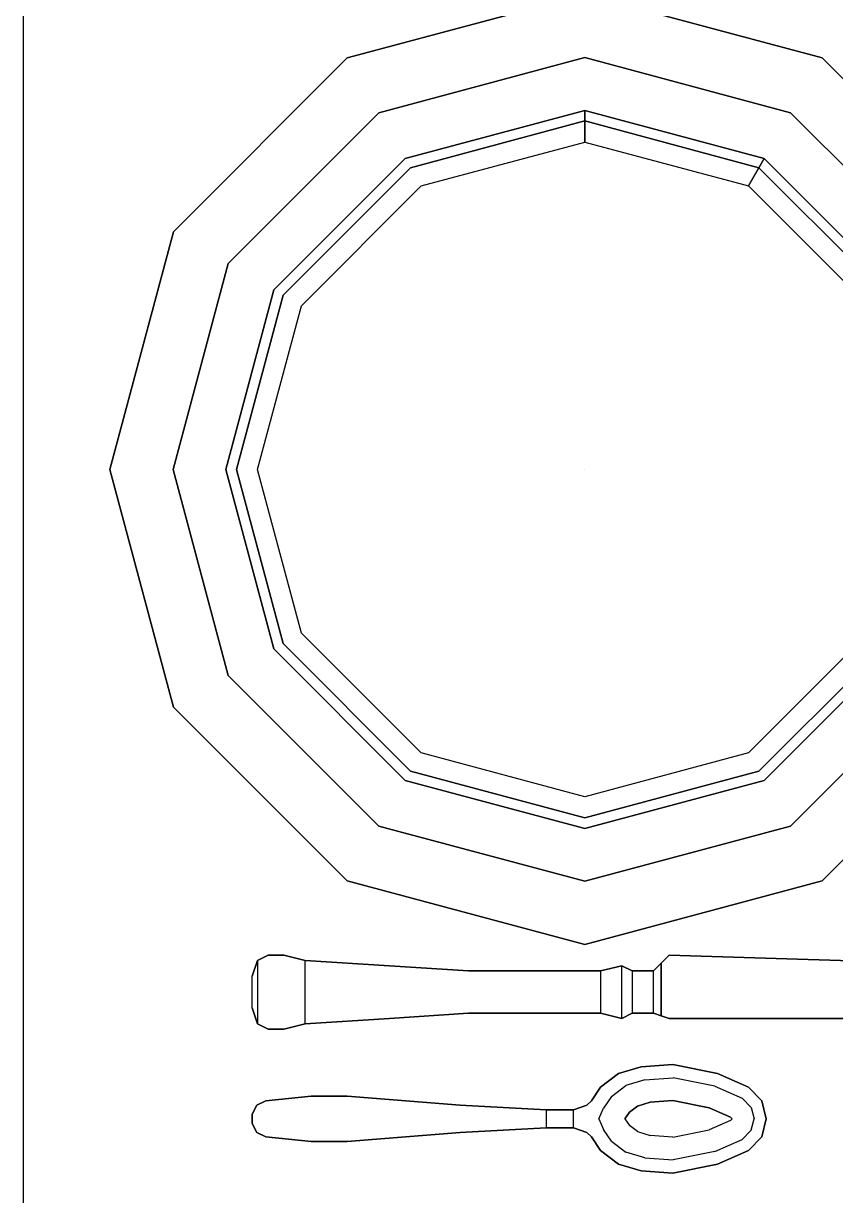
# Model space of a CAD drawing. Header units: inches. Extents: x 38074 to 101214, y 18833 to 57379.
# Drawn here: x 97730.5 to 97967.3, y 36297.4 to 36639.1 of the extents above; entities that cross this region are included whole.
import ezdxf

# ---------------------------------------------------------------- set-up
doc = ezdxf.new("R2010")
doc.units = ezdxf.units.IN

# ---------------------------------------------------------------- blocks, each defined once
blk = doc.blocks.new('A$C403C54AD')
blk.add_line((0.56427, 0.79569, -0.0006), (0.56427, 1.26108, -0.0006))
at = {"linetype": 'ByBlock'}
for points, invisible_edges in [([(0.72796, 1.16691, -0.0197), (0.72796, 1.14844, -0.0197), (0.66793, 1.13235, -0.0197), (0.6587, 1.14835, -0.0197)], 5), ([(0.72796, 1.13305, -0.03355), (0.72796, 1.16691, -0.02431), (0.6587, 1.14835, -0.02431), (0.67563, 1.11902, -0.03355)], 5), ([(0.79723, 1.14835, -0.0197), (0.78799, 1.13235, -0.0197), (0.72796, 1.14844, -0.0197), (0.72796, 1.16691, -0.0197)], 5), ([(0.7803, 1.11902, -0.03355), (0.79723, 1.14835, -0.02431), (0.72796, 1.16691, -0.02431), (0.72796, 1.13305, -0.03355)], 5), ([(0.6587, 1.14835, -0.0197), (0.66793, 1.13235, -0.0197), (0.62399, 1.08841, -0.0197), (0.60799, 1.09765, -0.0197)], 5), ([(0.67563, 1.11902, -0.03355), (0.6587, 1.14835, -0.02431), (0.60799, 1.09765, -0.02431), (0.63732, 1.08071, -0.03355)], 5), ([(0.72796, 1.14844, -0.0197), (0.72796, 1.12997, -0.02585), (0.67717, 1.11636, -0.02585), (0.66793, 1.13235, -0.0197)], 5), ([(0.78799, 1.13235, -0.0197), (0.77876, 1.11636, -0.02585), (0.72796, 1.12997, -0.02585), (0.72796, 1.14844, -0.0197)], 5), ([(0.81861, 1.08071, -0.03355), (0.84793, 1.09765, -0.02431), (0.79723, 1.14835, -0.02431), (0.7803, 1.11902, -0.03355)], 5), ([(0.84793, 1.09765, -0.0197), (0.83194, 1.08841, -0.0197), (0.78799, 1.13235, -0.0197), (0.79723, 1.14835, -0.0197)], 5), ([(0.66793, 1.13235, -0.0197), (0.67717, 1.11636, -0.02585), (0.63999, 1.07918, -0.02585), (0.62399, 1.08841, -0.0197)], 5), ([(0.72796, 1.12381, -0.04278), (0.72796, 1.13305, -0.03355), (0.67563, 1.11902, -0.03355), (0.68025, 1.11103, -0.04278)], 4), ([(0.83194, 1.08841, -0.0197), (0.81594, 1.07918, -0.02585), (0.77876, 1.11636, -0.02585), (0.78799, 1.13235, -0.0197)], 5), ([(0.72796, 1.12997, -0.02585), (0.72796, 1.02838, -0.02585), (0.72796, 1.02838, -0.02585), (0.67717, 1.11636, -0.02585)], 5), ([(0.77876, 1.11636, -0.02585), (0.72796, 1.02838, -0.02585), (0.72796, 1.02838, -0.02585), (0.72796, 1.12997, -0.02585)], 5), ([(0.68025, 1.11103, -0.04278), (0.67563, 1.11902, -0.03355), (0.63732, 1.08071, -0.03355), (0.64532, 1.0761, -0.04278)], 5), ([(0.81061, 1.0761, -0.04278), (0.81861, 1.08071, -0.03355), (0.7803, 1.11902, -0.03355), (0.77568, 1.11103, -0.04278)], 1), ([(0.67717, 1.11636, -0.02585), (0.72796, 1.02838, -0.02585), (0.72796, 1.02838, -0.02585), (0.63999, 1.07918, -0.02585)], 5), ([(0.81594, 1.07918, -0.02585), (0.72796, 1.02838, -0.02585), (0.72796, 1.02838, -0.02585), (0.77876, 1.11636, -0.02585)], 5), ([(0.60799, 1.09765, -0.0197), (0.62399, 1.08841, -0.0197), (0.60791, 1.02838, -0.0197), (0.58944, 1.02838, -0.0197)], 5), ([(0.63732, 1.08071, -0.03355), (0.60799, 1.09765, -0.02431), (0.58944, 1.02838, -0.02431), (0.6233, 1.02838, -0.03355)], 5), ([(0.62399, 1.08841, -0.0197), (0.63999, 1.07918, -0.02585), (0.62638, 1.02838, -0.02585), (0.60791, 1.02838, -0.0197)], 5), ([(0.64532, 1.0761, -0.04278), (0.63732, 1.08071, -0.03355), (0.6233, 1.02838, -0.03355), (0.63253, 1.02838, -0.04278)], 5), ([(0.63999, 1.07918, -0.02585), (0.72796, 1.02838, -0.02585), (0.72796, 1.02838, -0.02585), (0.62638, 1.02838, -0.02585)], 5), ([(0.82955, 1.02838, -0.02585), (0.72796, 1.02838, -0.02585), (0.72796, 1.02838, -0.02585), (0.81594, 1.07918, -0.02585)], 5), ([(0.58944, 1.02838, -0.0197), (0.60791, 1.02838, -0.0197), (0.62399, 0.96835, -0.0197), (0.60799, 0.95912, -0.0197)], 5), ([(0.6233, 1.02838, -0.03355), (0.58944, 1.02838, -0.02431), (0.60799, 0.95912, -0.02431), (0.63732, 0.97605, -0.03355)], 5), ([(0.60791, 1.02838, -0.0197), (0.62638, 1.02838, -0.02585), (0.63999, 0.97759, -0.02585), (0.62399, 0.96835, -0.0197)], 5), ([(0.63253, 1.02838, -0.04278), (0.6233, 1.02838, -0.03355), (0.63732, 0.97605, -0.03355), (0.64532, 0.98067, -0.04278)], 5), ([(0.62638, 1.02838, -0.02585), (0.72796, 1.02838, -0.02585), (0.72796, 1.02838, -0.02585), (0.63999, 0.97759, -0.02585)], 5), ([(0.63999, 0.97759, -0.02585), (0.72796, 1.02838, -0.02585), (0.72796, 1.02838, -0.02585), (0.67717, 0.94041, -0.02585)], 5), ([(0.67717, 0.94041, -0.02585), (0.72796, 1.02838, -0.02585), (0.72796, 1.02838, -0.02585), (0.72796, 0.9268, -0.02585)], 5), ([(0.81594, 0.97759, -0.02585), (0.72796, 1.02838, -0.02585), (0.72796, 1.02838, -0.02585), (0.82955, 1.02838, -0.02585)], 5), ([(0.77876, 0.94041, -0.02585), (0.72796, 1.02838, -0.02585), (0.72796, 1.02838, -0.02585), (0.81594, 0.97759, -0.02585)], 5), ([(0.72796, 0.9268, -0.02585), (0.72796, 1.02838, -0.02585), (0.72796, 1.02838, -0.02585), (0.77876, 0.94041, -0.02585)], 5), ([(0.62399, 0.96835, -0.0197), (0.63999, 0.97759, -0.02585), (0.67717, 0.94041, -0.02585), (0.66793, 0.92441, -0.0197)], 5), ([(0.64532, 0.98067, -0.04278), (0.63732, 0.97605, -0.03355), (0.67563, 0.93774, -0.03355), (0.68025, 0.94574, -0.04278)], 5), ([(0.77568, 0.94574, -0.04278), (0.7803, 0.93774, -0.03355), (0.81861, 0.97605, -0.03355), (0.81061, 0.98067, -0.04278)], 5), ([(0.78799, 0.92441, -0.0197), (0.77876, 0.94041, -0.02585), (0.81594, 0.97759, -0.02585), (0.83194, 0.96835, -0.0197)], 5), ([(0.63732, 0.97605, -0.03355), (0.60799, 0.95912, -0.02431), (0.6587, 0.90841, -0.02431), (0.67563, 0.93774, -0.03355)], 5), ([(0.7803, 0.93774, -0.03355), (0.79723, 0.90841, -0.02431), (0.84793, 0.95912, -0.02431), (0.81861, 0.97605, -0.03355)], 5), ([(0.60799, 0.95912, -0.0197), (0.62399, 0.96835, -0.0197), (0.66793, 0.92441, -0.0197), (0.6587, 0.90841, -0.0197)], 5), ([(0.79723, 0.90841, -0.0197), (0.78799, 0.92441, -0.0197), (0.83194, 0.96835, -0.0197), (0.84793, 0.95912, -0.0197)], 5), ([(0.68025, 0.94574, -0.04278), (0.67563, 0.93774, -0.03355), (0.72796, 0.92372, -0.03355), (0.72796, 0.93295, -0.04278)], 5), ([(0.72796, 0.93295, -0.04278), (0.72796, 0.92372, -0.03355), (0.7803, 0.93774, -0.03355), (0.77568, 0.94574, -0.04278)], 5), ([(0.66793, 0.92441, -0.0197), (0.67717, 0.94041, -0.02585), (0.72796, 0.9268, -0.02585), (0.72796, 0.90833, -0.0197)], 5), ([(0.72796, 0.90833, -0.0197), (0.72796, 0.9268, -0.02585), (0.77876, 0.94041, -0.02585), (0.78799, 0.92441, -0.0197)], 5), ([(0.67563, 0.93774, -0.03355), (0.6587, 0.90841, -0.02431), (0.72796, 0.88985, -0.02431), (0.72796, 0.92372, -0.03355)], 5), ([(0.72796, 0.92372, -0.03355), (0.72796, 0.88985, -0.02431), (0.79723, 0.90841, -0.02431), (0.7803, 0.93774, -0.03355)], 5), ([(0.6587, 0.90841, -0.0197), (0.66793, 0.92441, -0.0197), (0.72796, 0.90833, -0.0197), (0.72796, 0.88985, -0.0197)], 5), ([(0.72796, 0.88985, -0.0197), (0.72796, 0.90833, -0.0197), (0.78799, 0.92441, -0.0197), (0.79723, 0.90841, -0.0197)], 5)]:
    blk.add_3dface(points, dxfattribs=dict(at, invisible_edges=invisible_edges))
for points in [[(0.72796, 1.16691, -0.02431), (0.72796, 1.16691, -0.0197), (0.6587, 1.14835, -0.0197), (0.6587, 1.14835, -0.02431)], [(0.79723, 1.14835, -0.02431), (0.79723, 1.14835, -0.0197), (0.72796, 1.16691, -0.0197), (0.72796, 1.16691, -0.02431)], [(0.6587, 1.14835, -0.02431), (0.6587, 1.14835, -0.0197), (0.60799, 1.09765, -0.0197), (0.60799, 1.09765, -0.02431)], [(0.84793, 1.09765, -0.02431), (0.84793, 1.09765, -0.0197), (0.79723, 1.14835, -0.0197), (0.79723, 1.14835, -0.02431)], [(0.77568, 1.11103, -0.04278), (0.7803, 1.11902, -0.03355), (0.72796, 1.13305, -0.03355), (0.72796, 1.12381, -0.04278)], [(0.60799, 1.09765, -0.02431), (0.60799, 1.09765, -0.0197), (0.58944, 1.02838, -0.0197), (0.58944, 1.02838, -0.02431)], [(0.58944, 1.02838, -0.02431), (0.58944, 1.02838, -0.0197), (0.60799, 0.95912, -0.0197), (0.60799, 0.95912, -0.02431)], [(0.60799, 0.95912, -0.02431), (0.60799, 0.95912, -0.0197), (0.6587, 0.90841, -0.0197), (0.6587, 0.90841, -0.02431)], [(0.79723, 0.90841, -0.02431), (0.79723, 0.90841, -0.0197), (0.84793, 0.95912, -0.0197), (0.84793, 0.95912, -0.02431)], [(0.6587, 0.90841, -0.02431), (0.6587, 0.90841, -0.0197), (0.72796, 0.88985, -0.0197), (0.72796, 0.88985, -0.02431)], [(0.72796, 0.88985, -0.02431), (0.72796, 0.88985, -0.0197), (0.79723, 0.90841, -0.0197), (0.79723, 0.90841, -0.02431)]]:
    blk.add_3dface(points, dxfattribs=at)
for points in [[(0.63253, 0.88524, -0.03355), (0.63253, 0.86677, -0.03355), (0.63099, 0.87138, -0.03663), (0.63099, 0.88062, -0.03663)], [(0.63253, 0.88524, -0.03355), (0.63253, 0.88524, -0.03971), (0.63099, 0.88062, -0.03663)], [(0.63253, 0.88524, -0.03971), (0.63253, 0.86677, -0.03971), (0.63099, 0.87138, -0.03663), (0.63099, 0.88062, -0.03663)], [(0.63561, 0.88678, -0.04124), (0.63561, 0.88678, -0.03201), (0.63253, 0.88524, -0.03355), (0.63253, 0.88524, -0.03971)], [(0.64023, 0.88678, -0.03047), (0.64023, 0.88678, -0.04278), (0.63561, 0.88678, -0.04124), (0.63561, 0.88678, -0.03201)], [(0.64639, 0.88524, -0.04124), (0.64639, 0.88524, -0.03201), (0.64023, 0.88678, -0.03047), (0.64023, 0.88678, -0.04278)], [(0.67101, 0.8837, -0.03047), (0.67101, 0.8837, -0.04278), (0.64639, 0.88524, -0.04124), (0.64639, 0.88524, -0.03201)], [(0.6941, 0.88216, -0.04278), (0.6941, 0.88216, -0.03047), (0.67101, 0.8837, -0.03047), (0.67101, 0.8837, -0.04278)], [(0.73258, 0.88216, -0.03201), (0.73258, 0.88216, -0.04124), (0.6941, 0.88216, -0.04278), (0.6941, 0.88216, -0.03047)], [(0.73874, 0.86831, -0.03047), (0.73874, 0.8837, -0.03047), (0.73258, 0.88216, -0.03201), (0.73258, 0.86985, -0.03201)], [(0.73874, 0.86831, -0.04278), (0.73874, 0.8837, -0.04278), (0.73258, 0.88216, -0.04124), (0.73258, 0.86985, -0.04124)], [(0.73874, 0.8837, -0.04278), (0.73874, 0.8837, -0.03047), (0.73258, 0.88216, -0.03201), (0.73258, 0.88216, -0.04124)], [(0.74182, 0.88216, -0.03201), (0.74182, 0.86985, -0.03201), (0.73874, 0.86831, -0.03047), (0.73874, 0.8837, -0.03047)], [(0.74182, 0.88216, -0.04124), (0.74182, 0.86985, -0.04124), (0.73874, 0.86831, -0.04278), (0.73874, 0.8837, -0.04278)], [(0.74182, 0.88216, -0.03201), (0.74182, 0.88216, -0.04124), (0.73874, 0.8837, -0.04278), (0.73874, 0.8837, -0.03047)], [(0.74797, 0.86985, -0.03201), (0.74797, 0.88216, -0.03201), (0.74182, 0.88216, -0.03201), (0.74182, 0.86985, -0.03201)], [(0.74797, 0.86985, -0.04124), (0.74797, 0.88216, -0.04124), (0.74182, 0.88216, -0.04124), (0.74182, 0.86985, -0.04124)], [(0.75028, 0.88447, -0.03509), (0.75028, 0.86908, -0.03509), (0.74797, 0.86985, -0.03201), (0.74797, 0.88216, -0.03201)], [(0.75028, 0.88447, -0.03817), (0.75028, 0.86908, -0.03817), (0.74797, 0.86985, -0.04124), (0.74797, 0.88216, -0.04124)], [(0.63099, 0.87138, -0.03663), (0.63099, 0.87138, -0.03663), (0.63253, 0.86677, -0.03355), (0.63253, 0.86677, -0.03971)], [(0.64639, 0.86677, -0.03201), (0.64639, 0.86677, -0.04124), (0.67101, 0.86831, -0.04278), (0.67101, 0.86831, -0.03047)], [(0.67101, 0.86831, -0.04278), (0.67101, 0.86831, -0.03047), (0.6941, 0.86985, -0.03047), (0.6941, 0.86985, -0.04278)], [(0.6941, 0.86985, -0.03047), (0.6941, 0.86985, -0.04278), (0.73258, 0.86985, -0.04124), (0.73258, 0.86985, -0.03201)], [(0.73258, 0.86985, -0.04124), (0.73258, 0.86985, -0.03201), (0.73874, 0.86831, -0.03047), (0.73874, 0.86831, -0.04278)], [(0.73874, 0.86831, -0.03047), (0.73874, 0.86831, -0.04278), (0.74182, 0.86985, -0.04124), (0.74182, 0.86985, -0.03201)], [(0.63253, 0.86677, -0.03355), (0.63253, 0.86677, -0.03971), (0.63561, 0.86523, -0.04124), (0.63561, 0.86523, -0.03201)], [(0.63561, 0.86523, -0.03201), (0.63561, 0.86523, -0.04124), (0.64023, 0.86523, -0.04278), (0.64023, 0.86523, -0.03047)], [(0.64023, 0.86523, -0.04278), (0.64023, 0.86523, -0.03047), (0.64639, 0.86677, -0.03201), (0.64639, 0.86677, -0.04124)], [(0.75364, 0.85489, -0.0364), (0.75364, 0.85489, -0.03508), (0.74443, 0.85423, -0.03595), (0.74443, 0.85423, -0.03727)], [(0.76668, 0.85225, -0.03304), (0.76668, 0.85225, -0.03436), (0.75364, 0.85489, -0.0364), (0.75364, 0.85489, -0.03508)], [(0.73783, 0.85225, -0.03635), (0.73783, 0.85225, -0.03767), (0.73257, 0.8483, -0.03815), (0.73257, 0.8483, -0.03683)], [(0.74443, 0.85423, -0.03727), (0.74443, 0.85423, -0.03595), (0.73783, 0.85225, -0.03635), (0.73783, 0.85225, -0.03767)], [(0.77574, 0.8483, -0.03252), (0.77574, 0.8483, -0.03121), (0.76668, 0.85225, -0.03304), (0.76668, 0.85225, -0.03436)], [(0.73257, 0.8483, -0.03815), (0.73257, 0.8483, -0.03683), (0.72996, 0.84434, -0.03721), (0.72996, 0.84434, -0.03936)], [(0.77958, 0.84434, -0.03012), (0.77958, 0.84434, -0.03144), (0.77574, 0.8483, -0.03252), (0.77574, 0.8483, -0.03121)], [(0.63495, 0.84434, -0.03878), (0.63495, 0.84434, -0.04275), (0.63231, 0.84302, -0.04254), (0.63231, 0.84302, -0.03857)], [(0.64814, 0.84566, -0.04278), (0.64814, 0.84566, -0.03881), (0.63495, 0.84434, -0.03878), (0.63495, 0.84434, -0.04275)], [(0.6587, 0.84566, -0.03853), (0.6587, 0.84566, -0.0425), (0.64814, 0.84566, -0.04278), (0.64814, 0.84566, -0.03881)], [(0.78089, 0.83906, -0.03125), (0.78089, 0.83906, -0.02993), (0.77958, 0.84434, -0.03012), (0.77958, 0.84434, -0.03144)], [(0.63231, 0.84302, -0.04254), (0.63231, 0.84302, -0.03857), (0.63099, 0.84038, -0.03871), (0.63099, 0.84038, -0.04225)], [(0.71675, 0.8417, -0.03621), (0.71675, 0.83642, -0.03621), (0.72466, 0.83642, -0.03684), (0.72466, 0.8417, -0.03684)], [(0.71675, 0.8417, -0.03399), (0.71675, 0.83642, -0.03399), (0.72466, 0.83642, -0.03462), (0.72466, 0.8417, -0.03462)], [(0.63099, 0.84038, -0.03871), (0.63099, 0.84038, -0.04225), (0.63099, 0.83774, -0.04225), (0.63099, 0.83774, -0.03871)], [(0.63099, 0.83774, -0.04225), (0.63099, 0.83774, -0.03871), (0.63231, 0.8351, -0.03857), (0.63231, 0.8351, -0.04254)], [(0.77958, 0.83378, -0.03012), (0.77958, 0.83378, -0.03144), (0.78089, 0.83906, -0.03125), (0.78089, 0.83906, -0.02993)], [(0.63231, 0.8351, -0.03857), (0.63231, 0.8351, -0.04254), (0.63495, 0.83378, -0.04275), (0.63495, 0.83378, -0.03878)], [(0.63495, 0.83378, -0.04275), (0.63495, 0.83378, -0.03878), (0.64814, 0.83247, -0.03881), (0.64814, 0.83247, -0.04278)], [(0.64814, 0.83247, -0.03881), (0.64814, 0.83247, -0.04278), (0.6587, 0.83247, -0.0425), (0.6587, 0.83247, -0.03853)], [(0.72996, 0.83378, -0.03936), (0.72996, 0.83378, -0.03721), (0.73257, 0.82983, -0.03683), (0.73257, 0.82983, -0.03815)], [(0.77574, 0.82983, -0.03252), (0.77574, 0.82983, -0.03121), (0.77958, 0.83378, -0.03012), (0.77958, 0.83378, -0.03144)], [(0.73257, 0.82983, -0.03683), (0.73257, 0.82983, -0.03815), (0.73783, 0.82587, -0.03767), (0.73783, 0.82587, -0.03635)], [(0.76668, 0.82587, -0.03304), (0.76668, 0.82587, -0.03436), (0.77574, 0.82983, -0.03252), (0.77574, 0.82983, -0.03121)], [(0.73783, 0.82587, -0.03767), (0.73783, 0.82587, -0.03635), (0.74443, 0.82389, -0.03595), (0.74443, 0.82389, -0.03727)], [(0.74443, 0.82389, -0.03595), (0.74443, 0.82389, -0.03727), (0.75364, 0.82323, -0.0364), (0.75364, 0.82323, -0.03508)], [(0.75364, 0.82323, -0.0364), (0.75364, 0.82323, -0.03508), (0.76668, 0.82587, -0.03304), (0.76668, 0.82587, -0.03436)]]:
    blk.add_3dface(points)
for points, invisible_edges in [([(0.63561, 0.86523, -0.03201), (0.63561, 0.88678, -0.03201), (0.63253, 0.88524, -0.03355), (0.63253, 0.86677, -0.03355)], 1), ([(0.63561, 0.86523, -0.04124), (0.63561, 0.88678, -0.04124), (0.63253, 0.88524, -0.03971), (0.63253, 0.86677, -0.03971)], 1), ([(0.64023, 0.88678, -0.03047), (0.64023, 0.86523, -0.03047), (0.63561, 0.86523, -0.03201), (0.63561, 0.88678, -0.03201)], 5), ([(0.64023, 0.88678, -0.04278), (0.64023, 0.86523, -0.04278), (0.63561, 0.86523, -0.04124), (0.63561, 0.88678, -0.04124)], 5), ([(0.64639, 0.86677, -0.03201), (0.64639, 0.88524, -0.03201), (0.64023, 0.88678, -0.03047), (0.64023, 0.86523, -0.03047)], 4), ([(0.64639, 0.86677, -0.04124), (0.64639, 0.88524, -0.04124), (0.64023, 0.88678, -0.04278), (0.64023, 0.86523, -0.04278)], 4), ([(0.67101, 0.8837, -0.03047), (0.67101, 0.86831, -0.03047), (0.64639, 0.86677, -0.03201), (0.64639, 0.88524, -0.03201)], 1), ([(0.67101, 0.8837, -0.04278), (0.67101, 0.86831, -0.04278), (0.64639, 0.86677, -0.04124), (0.64639, 0.88524, -0.04124)], 1), ([(0.75259, 0.88678, -0.03586), (0.75259, 0.86831, -0.03586), (0.75028, 0.86908, -0.03509), (0.75028, 0.88447, -0.03509)], 1), ([(0.75259, 0.88678, -0.0374), (0.75259, 0.86831, -0.0374), (0.75028, 0.86908, -0.03817), (0.75028, 0.88447, -0.03817)], 1), ([(0.75259, 0.88678, -0.0374), (0.75259, 0.88678, -0.03586), (0.75028, 0.88447, -0.03509), (0.75028, 0.88447, -0.03817)], 5), ([(0.81108, 0.86831, -0.03586), (0.84956, 0.8837, -0.03586), (0.75259, 0.88678, -0.03586), (0.75259, 0.86831, -0.03586)], 5), ([(0.81108, 0.86831, -0.0374), (0.84956, 0.8837, -0.0374), (0.75259, 0.88678, -0.0374), (0.75259, 0.86831, -0.0374)], 5), ([(0.84956, 0.8837, -0.0374), (0.84956, 0.8837, -0.03586), (0.75259, 0.88678, -0.03586), (0.75259, 0.88678, -0.0374)], 5), ([(0.6941, 0.86985, -0.03047), (0.6941, 0.88216, -0.03047), (0.67101, 0.8837, -0.03047), (0.67101, 0.86831, -0.03047)], 5), ([(0.6941, 0.86985, -0.04278), (0.6941, 0.88216, -0.04278), (0.67101, 0.8837, -0.04278), (0.67101, 0.86831, -0.04278)], 5), ([(0.73258, 0.88216, -0.03201), (0.73258, 0.86985, -0.03201), (0.6941, 0.86985, -0.03047), (0.6941, 0.88216, -0.03047)], 4), ([(0.73258, 0.88216, -0.04124), (0.73258, 0.86985, -0.04124), (0.6941, 0.86985, -0.04278), (0.6941, 0.88216, -0.04278)], 4), ([(0.74797, 0.88216, -0.04124), (0.74797, 0.88216, -0.03201), (0.74182, 0.88216, -0.03201), (0.74182, 0.88216, -0.04124)], 1), ([(0.75028, 0.88447, -0.03509), (0.75028, 0.88447, -0.03817), (0.74797, 0.88216, -0.04124), (0.74797, 0.88216, -0.03201)], 5), ([(0.74182, 0.86985, -0.04124), (0.74182, 0.86985, -0.03201), (0.74797, 0.86985, -0.03201), (0.74797, 0.86985, -0.04124)], 4), ([(0.74797, 0.86985, -0.03201), (0.74797, 0.86985, -0.04124), (0.75028, 0.86908, -0.03817), (0.75028, 0.86908, -0.03509)], 5), ([(0.75028, 0.86908, -0.03817), (0.75028, 0.86908, -0.03509), (0.75259, 0.86831, -0.03586), (0.75259, 0.86831, -0.0374)], 5), ([(0.75259, 0.86831, -0.03586), (0.75259, 0.86831, -0.0374), (0.81108, 0.86831, -0.0374), (0.81108, 0.86831, -0.03586)], 5), ([(0.74443, 0.85423, -0.03595), (0.7455, 0.85042, -0.03843), (0.75374, 0.85101, -0.03754), (0.75364, 0.85489, -0.03508)], 5), ([(0.74443, 0.85423, -0.03727), (0.7455, 0.85042, -0.03975), (0.75374, 0.85101, -0.03886), (0.75364, 0.85489, -0.0364)], 5), ([(0.75374, 0.85101, -0.03886), (0.75364, 0.85489, -0.0364), (0.76668, 0.85225, -0.03436), (0.76587, 0.84855, -0.03687)], 5), ([(0.75374, 0.85101, -0.03754), (0.75364, 0.85489, -0.03508), (0.76668, 0.85225, -0.03304), (0.76587, 0.84855, -0.03555)], 5), ([(0.73257, 0.8483, -0.03815), (0.73576, 0.84561, -0.04043), (0.73998, 0.84876, -0.04026), (0.73783, 0.85225, -0.03767)], 5), ([(0.73257, 0.8483, -0.03683), (0.73576, 0.84561, -0.03911), (0.73998, 0.84876, -0.03894), (0.73783, 0.85225, -0.03635)], 5), ([(0.73998, 0.84876, -0.03894), (0.73783, 0.85225, -0.03635), (0.74443, 0.85423, -0.03595), (0.7455, 0.85042, -0.03843)], 5), ([(0.73998, 0.84876, -0.04026), (0.73783, 0.85225, -0.03767), (0.74443, 0.85423, -0.03727), (0.7455, 0.85042, -0.03975)], 5), ([(0.75374, 0.85101, -0.03886), (0.75368, 0.84439, -0.0414), (0.74707, 0.84391, -0.04234), (0.7455, 0.85042, -0.03975)], 5), ([(0.75374, 0.85101, -0.03754), (0.75368, 0.84439, -0.04008), (0.74707, 0.84391, -0.04103), (0.7455, 0.85042, -0.03843)], 5), ([(0.76429, 0.84224, -0.03837), (0.76587, 0.84855, -0.03555), (0.75374, 0.85101, -0.03754), (0.75368, 0.84439, -0.04008)], 5), ([(0.76429, 0.84224, -0.03969), (0.76587, 0.84855, -0.03687), (0.75374, 0.85101, -0.03886), (0.75368, 0.84439, -0.0414)], 5), ([(0.76668, 0.85225, -0.03436), (0.76587, 0.84855, -0.03687), (0.7739, 0.84505, -0.03516), (0.77574, 0.8483, -0.03252)], 5), ([(0.76668, 0.85225, -0.03304), (0.76587, 0.84855, -0.03555), (0.7739, 0.84505, -0.03385), (0.77574, 0.8483, -0.03121)], 5), ([(0.73347, 0.8422, -0.03912), (0.72996, 0.84434, -0.03721), (0.73257, 0.8483, -0.03683), (0.73576, 0.84561, -0.03911)], 5), ([(0.73998, 0.84876, -0.04026), (0.74335, 0.84279, -0.04258), (0.74098, 0.84102, -0.04267), (0.73576, 0.84561, -0.04043)], 5), ([(0.73998, 0.84876, -0.03894), (0.74335, 0.84279, -0.04126), (0.74098, 0.84102, -0.04136), (0.73576, 0.84561, -0.03911)], 5), ([(0.74707, 0.84391, -0.04103), (0.7455, 0.85042, -0.03843), (0.73998, 0.84876, -0.03894), (0.74335, 0.84279, -0.04126)], 5), ([(0.7739, 0.84505, -0.03516), (0.77052, 0.8395, -0.03806), (0.76429, 0.84224, -0.03969), (0.76587, 0.84855, -0.03687)], 5), ([(0.7739, 0.84505, -0.03385), (0.77052, 0.8395, -0.03674), (0.76429, 0.84224, -0.03837), (0.76587, 0.84855, -0.03555)], 5), ([(0.7739, 0.84505, -0.03516), (0.77574, 0.8483, -0.03252), (0.77958, 0.84434, -0.03144), (0.77652, 0.84237, -0.03461)], 5), ([(0.7739, 0.84505, -0.03385), (0.77574, 0.8483, -0.03121), (0.77958, 0.84434, -0.03012), (0.77652, 0.84237, -0.03329)], 5), ([(0.63231, 0.8351, -0.03857), (0.63231, 0.84302, -0.03857), (0.63495, 0.84434, -0.03878), (0.63495, 0.83378, -0.03878)], 5), ([(0.63231, 0.8351, -0.04254), (0.63231, 0.84302, -0.04254), (0.63495, 0.84434, -0.04275), (0.63495, 0.83378, -0.04275)], 5), ([(0.63495, 0.84434, -0.03878), (0.63495, 0.83378, -0.03878), (0.64814, 0.83247, -0.03881), (0.64814, 0.84566, -0.03881)], 5), ([(0.63495, 0.84434, -0.04275), (0.63495, 0.83378, -0.04275), (0.64814, 0.83247, -0.04278), (0.64814, 0.84566, -0.04278)], 5), ([(0.64814, 0.83247, -0.03881), (0.64814, 0.84566, -0.03881), (0.6587, 0.84566, -0.03853), (0.6587, 0.83247, -0.03853)], 5), ([(0.64814, 0.83247, -0.04278), (0.64814, 0.84566, -0.04278), (0.6587, 0.84566, -0.0425), (0.6587, 0.83247, -0.0425)], 5), ([(0.6587, 0.84566, -0.0425), (0.6587, 0.83247, -0.0425), (0.69168, 0.8351, -0.03912), (0.69168, 0.84302, -0.03912)], 5), ([(0.69168, 0.84302, -0.03912), (0.69168, 0.84302, -0.03648), (0.6587, 0.84566, -0.03853), (0.6587, 0.84566, -0.0425)], 1), ([(0.6587, 0.84566, -0.03853), (0.6587, 0.83247, -0.03853), (0.69168, 0.8351, -0.03648), (0.69168, 0.84302, -0.03648)], 5), ([(0.72862, 0.84302, -0.03647), (0.72862, 0.8351, -0.03647), (0.72996, 0.83378, -0.03721), (0.72996, 0.84434, -0.03721)], 5), ([(0.72862, 0.84302, -0.03856), (0.72862, 0.8351, -0.03856), (0.72996, 0.83378, -0.03936), (0.72996, 0.84434, -0.03936)], 5), ([(0.72862, 0.84302, -0.03647), (0.72862, 0.84302, -0.03856), (0.72996, 0.84434, -0.03936), (0.72996, 0.84434, -0.03721)], 1), ([(0.72996, 0.84434, -0.03936), (0.72996, 0.83906, -0.03936), (0.73211, 0.83906, -0.04026), (0.73347, 0.8422, -0.04044)], 11), ([(0.72996, 0.84434, -0.03721), (0.72996, 0.83906, -0.03721), (0.73211, 0.83906, -0.03894), (0.73347, 0.8422, -0.03912)], 11), ([(0.74098, 0.84102, -0.04267), (0.73576, 0.84561, -0.04043), (0.73347, 0.8422, -0.04044), (0.73963, 0.83906, -0.04247)], 5), ([(0.74098, 0.84102, -0.04136), (0.73576, 0.84561, -0.03911), (0.73347, 0.8422, -0.03912), (0.73963, 0.83906, -0.04116)], 5), ([(0.75368, 0.84439, -0.0414), (0.75368, 0.83374, -0.0414), (0.74707, 0.83421, -0.04234), (0.74707, 0.84391, -0.04234)], 5), ([(0.75368, 0.84439, -0.04008), (0.75368, 0.83374, -0.04008), (0.74707, 0.83421, -0.04103), (0.74707, 0.84391, -0.04103)], 5), ([(0.76429, 0.83589, -0.03837), (0.76429, 0.84224, -0.03837), (0.75368, 0.84439, -0.04008), (0.75368, 0.83374, -0.04008)], 5), ([(0.76429, 0.83589, -0.03969), (0.76429, 0.84224, -0.03969), (0.75368, 0.84439, -0.0414), (0.75368, 0.83374, -0.0414)], 5), ([(0.77052, 0.8395, -0.03674), (0.77652, 0.84237, -0.03329), (0.7739, 0.84505, -0.03385), (0.77052, 0.8395, -0.03674)], 5), ([(0.77052, 0.8395, -0.03806), (0.77652, 0.84237, -0.03461), (0.7739, 0.84505, -0.03516), (0.77052, 0.8395, -0.03806)], 5), ([(0.77958, 0.84434, -0.03144), (0.77652, 0.84237, -0.03461), (0.77733, 0.83906, -0.03442), (0.78089, 0.83906, -0.03125)], 5), ([(0.77958, 0.84434, -0.03012), (0.77652, 0.84237, -0.03329), (0.77733, 0.83906, -0.0331), (0.78089, 0.83906, -0.02993)], 5), ([(0.63099, 0.84038, -0.03871), (0.63099, 0.83774, -0.03871), (0.63231, 0.8351, -0.03857), (0.63231, 0.84302, -0.03857)], 4), ([(0.63099, 0.84038, -0.04225), (0.63099, 0.83774, -0.04225), (0.63231, 0.8351, -0.04254), (0.63231, 0.84302, -0.04254)], 4), ([(0.69168, 0.8351, -0.03648), (0.69168, 0.84302, -0.03648), (0.71675, 0.8417, -0.03399), (0.71675, 0.83642, -0.03399)], 1), ([(0.71675, 0.8417, -0.03399), (0.71675, 0.8417, -0.03621), (0.69168, 0.84302, -0.03912), (0.69168, 0.84302, -0.03648)], 5), ([(0.69168, 0.8351, -0.03912), (0.69168, 0.84302, -0.03912), (0.71675, 0.8417, -0.03621), (0.71675, 0.83642, -0.03621)], 1), ([(0.72466, 0.8417, -0.03684), (0.72466, 0.8417, -0.03462), (0.71675, 0.8417, -0.03399), (0.71675, 0.8417, -0.03621)], 5), ([(0.72466, 0.83642, -0.03462), (0.72466, 0.8417, -0.03462), (0.72862, 0.84302, -0.03647), (0.72862, 0.8351, -0.03647)], 4), ([(0.72466, 0.8417, -0.03684), (0.72466, 0.8417, -0.03462), (0.72862, 0.84302, -0.03647), (0.72862, 0.84302, -0.03856)], 5), ([(0.72466, 0.83642, -0.03684), (0.72466, 0.8417, -0.03684), (0.72862, 0.84302, -0.03856), (0.72862, 0.8351, -0.03856)], 4), ([(0.73347, 0.8422, -0.04044), (0.73963, 0.83906, -0.04247), (0.73963, 0.83906, -0.04247), (0.73211, 0.83906, -0.04026)], 5), ([(0.73347, 0.8422, -0.03912), (0.73963, 0.83906, -0.04116), (0.73963, 0.83906, -0.04116), (0.73211, 0.83906, -0.03894)], 5), ([(0.74098, 0.8371, -0.04267), (0.74098, 0.84102, -0.04267), (0.73963, 0.83906, -0.04247)], 1), ([(0.74098, 0.8371, -0.04136), (0.74098, 0.84102, -0.04136), (0.73963, 0.83906, -0.04116)], 1), ([(0.74335, 0.84279, -0.04258), (0.74335, 0.83533, -0.04258), (0.74098, 0.8371, -0.04267), (0.74098, 0.84102, -0.04267)], 5), ([(0.74335, 0.84279, -0.04126), (0.74335, 0.83533, -0.04126), (0.74098, 0.8371, -0.04136), (0.74098, 0.84102, -0.04136)], 5), ([(0.74707, 0.83421, -0.04234), (0.74707, 0.84391, -0.04234), (0.74335, 0.84279, -0.04258), (0.74335, 0.83533, -0.04258)], 5), ([(0.74707, 0.83421, -0.04103), (0.74707, 0.84391, -0.04103), (0.74335, 0.84279, -0.04126), (0.74335, 0.83533, -0.04126)], 5), ([(0.77052, 0.8395, -0.03806), (0.77052, 0.83862, -0.03806), (0.76429, 0.83589, -0.03969), (0.76429, 0.84224, -0.03969)], 5), ([(0.77052, 0.8395, -0.03674), (0.77052, 0.83862, -0.03674), (0.76429, 0.83589, -0.03837), (0.76429, 0.84224, -0.03837)], 5), ([(0.77733, 0.83906, -0.0331), (0.77094, 0.83906, -0.0366), (0.77052, 0.8395, -0.03674), (0.77652, 0.84237, -0.03329)], 5), ([(0.77733, 0.83906, -0.03442), (0.77094, 0.83906, -0.03792), (0.77052, 0.8395, -0.03806), (0.77652, 0.84237, -0.03461)], 5), ([(0.72996, 0.83378, -0.03936), (0.72996, 0.83906, -0.03936), (0.73211, 0.83906, -0.04026), (0.73347, 0.83592, -0.04044)], 11), ([(0.72996, 0.83378, -0.03721), (0.72996, 0.83906, -0.03721), (0.73211, 0.83906, -0.03894), (0.73347, 0.83592, -0.03912)], 11), ([(0.73347, 0.83592, -0.04044), (0.73963, 0.83906, -0.04247), (0.73963, 0.83906, -0.04247), (0.73211, 0.83906, -0.04026)], 5), ([(0.73347, 0.83592, -0.03912), (0.73963, 0.83906, -0.04116), (0.73963, 0.83906, -0.04116), (0.73211, 0.83906, -0.03894)], 5), ([(0.74098, 0.8371, -0.04267), (0.73576, 0.83251, -0.04043), (0.73347, 0.83592, -0.04044), (0.73963, 0.83906, -0.04247)], 5), ([(0.74098, 0.8371, -0.04136), (0.73576, 0.83251, -0.03911), (0.73347, 0.83592, -0.03912), (0.73963, 0.83906, -0.04116)], 5), ([(0.7739, 0.83308, -0.03516), (0.77052, 0.83862, -0.03806), (0.76429, 0.83589, -0.03969), (0.76587, 0.82957, -0.03687)], 5), ([(0.7739, 0.83308, -0.03385), (0.77052, 0.83862, -0.03674), (0.76429, 0.83589, -0.03837), (0.76587, 0.82957, -0.03555)], 5), ([(0.77094, 0.83906, -0.0366), (0.77052, 0.83862, -0.03674), (0.77052, 0.8395, -0.03674), (0.77094, 0.83906, -0.0366)], 2), ([(0.77094, 0.83906, -0.03792), (0.77052, 0.83862, -0.03806), (0.77052, 0.8395, -0.03806), (0.77094, 0.83906, -0.03792)], 2), ([(0.77733, 0.83906, -0.0331), (0.77094, 0.83906, -0.0366), (0.77052, 0.83862, -0.03674), (0.77652, 0.83575, -0.03329)], 5), ([(0.77733, 0.83906, -0.03442), (0.77094, 0.83906, -0.03792), (0.77052, 0.83862, -0.03806), (0.77652, 0.83575, -0.03461)], 5), ([(0.77052, 0.83862, -0.03674), (0.77652, 0.83575, -0.03329), (0.7739, 0.83308, -0.03385), (0.77052, 0.83862, -0.03674)], 5), ([(0.77052, 0.83862, -0.03806), (0.77652, 0.83575, -0.03461), (0.7739, 0.83308, -0.03516), (0.77052, 0.83862, -0.03806)], 5), ([(0.77958, 0.83378, -0.03144), (0.77652, 0.83575, -0.03461), (0.77733, 0.83906, -0.03442), (0.78089, 0.83906, -0.03125)], 5), ([(0.77958, 0.83378, -0.03012), (0.77652, 0.83575, -0.03329), (0.77733, 0.83906, -0.0331), (0.78089, 0.83906, -0.02993)], 5), ([(0.6587, 0.83247, -0.0425), (0.6587, 0.83247, -0.03853), (0.69168, 0.8351, -0.03648), (0.69168, 0.8351, -0.03912)], 4), ([(0.69168, 0.8351, -0.03648), (0.69168, 0.8351, -0.03912), (0.71675, 0.83642, -0.03621), (0.71675, 0.83642, -0.03399)], 5), ([(0.71675, 0.83642, -0.03621), (0.71675, 0.83642, -0.03399), (0.72466, 0.83642, -0.03462), (0.72466, 0.83642, -0.03684)], 5), ([(0.72466, 0.83642, -0.03462), (0.72466, 0.83642, -0.03684), (0.72862, 0.8351, -0.03856), (0.72862, 0.8351, -0.03647)], 5), ([(0.72862, 0.8351, -0.03856), (0.72862, 0.8351, -0.03647), (0.72996, 0.83378, -0.03721), (0.72996, 0.83378, -0.03936)], 1), ([(0.73347, 0.83592, -0.04044), (0.72996, 0.83378, -0.03936), (0.73257, 0.82983, -0.03815), (0.73576, 0.83251, -0.04043)], 5), ([(0.73347, 0.83592, -0.03912), (0.72996, 0.83378, -0.03721), (0.73257, 0.82983, -0.03683), (0.73576, 0.83251, -0.03911)], 5), ([(0.73998, 0.82936, -0.04026), (0.74335, 0.83533, -0.04258), (0.74098, 0.8371, -0.04267), (0.73576, 0.83251, -0.04043)], 5), ([(0.73998, 0.82936, -0.03894), (0.74335, 0.83533, -0.04126), (0.74098, 0.8371, -0.04136), (0.73576, 0.83251, -0.03911)], 5), ([(0.74707, 0.83421, -0.04234), (0.7455, 0.8277, -0.03975), (0.73998, 0.82936, -0.04026), (0.74335, 0.83533, -0.04258)], 5), ([(0.74707, 0.83421, -0.04103), (0.7455, 0.8277, -0.03843), (0.73998, 0.82936, -0.03894), (0.74335, 0.83533, -0.04126)], 5), ([(0.75374, 0.82711, -0.03886), (0.75368, 0.83374, -0.0414), (0.74707, 0.83421, -0.04234), (0.7455, 0.8277, -0.03975)], 5), ([(0.75374, 0.82711, -0.03754), (0.75368, 0.83374, -0.04008), (0.74707, 0.83421, -0.04103), (0.7455, 0.8277, -0.03843)], 5), ([(0.76429, 0.83589, -0.03837), (0.76587, 0.82957, -0.03555), (0.75374, 0.82711, -0.03754), (0.75368, 0.83374, -0.04008)], 5), ([(0.76429, 0.83589, -0.03969), (0.76587, 0.82957, -0.03687), (0.75374, 0.82711, -0.03886), (0.75368, 0.83374, -0.0414)], 5), ([(0.7739, 0.83308, -0.03516), (0.77574, 0.82983, -0.03252), (0.77958, 0.83378, -0.03144), (0.77652, 0.83575, -0.03461)], 5), ([(0.7739, 0.83308, -0.03385), (0.77574, 0.82983, -0.03121), (0.77958, 0.83378, -0.03012), (0.77652, 0.83575, -0.03329)], 5), ([(0.73257, 0.82983, -0.03815), (0.73576, 0.83251, -0.04043), (0.73998, 0.82936, -0.04026), (0.73783, 0.82587, -0.03767)], 5), ([(0.73257, 0.82983, -0.03683), (0.73576, 0.83251, -0.03911), (0.73998, 0.82936, -0.03894), (0.73783, 0.82587, -0.03635)], 5), ([(0.76668, 0.82587, -0.03436), (0.76587, 0.82957, -0.03687), (0.7739, 0.83308, -0.03516), (0.77574, 0.82983, -0.03252)], 5), ([(0.76668, 0.82587, -0.03304), (0.76587, 0.82957, -0.03555), (0.7739, 0.83308, -0.03385), (0.77574, 0.82983, -0.03121)], 5), ([(0.73998, 0.82936, -0.03894), (0.73783, 0.82587, -0.03635), (0.74443, 0.82389, -0.03595), (0.7455, 0.8277, -0.03843)], 5), ([(0.73998, 0.82936, -0.04026), (0.73783, 0.82587, -0.03767), (0.74443, 0.82389, -0.03727), (0.7455, 0.8277, -0.03975)], 5), ([(0.74443, 0.82389, -0.03595), (0.7455, 0.8277, -0.03843), (0.75374, 0.82711, -0.03754), (0.75364, 0.82323, -0.03508)], 5), ([(0.74443, 0.82389, -0.03727), (0.7455, 0.8277, -0.03975), (0.75374, 0.82711, -0.03886), (0.75364, 0.82323, -0.0364)], 5), ([(0.75374, 0.82711, -0.03886), (0.75364, 0.82323, -0.0364), (0.76668, 0.82587, -0.03436), (0.76587, 0.82957, -0.03687)], 5), ([(0.75374, 0.82711, -0.03754), (0.75364, 0.82323, -0.03508), (0.76668, 0.82587, -0.03304), (0.76587, 0.82957, -0.03555)], 5)]:
    blk.add_3dface(points, dxfattribs=dict(invisible_edges=invisible_edges))

msp = doc.modelspace()

# ---------------------------------------------------------------- block references
at = {"xscale": 1000, "yscale": 1000, "zscale": 1000}
msp.add_blockref('A$C403C54AD', (97166.18, 35480.7, 0.6), dxfattribs=at)

doc.saveas('drawing.dxf')
